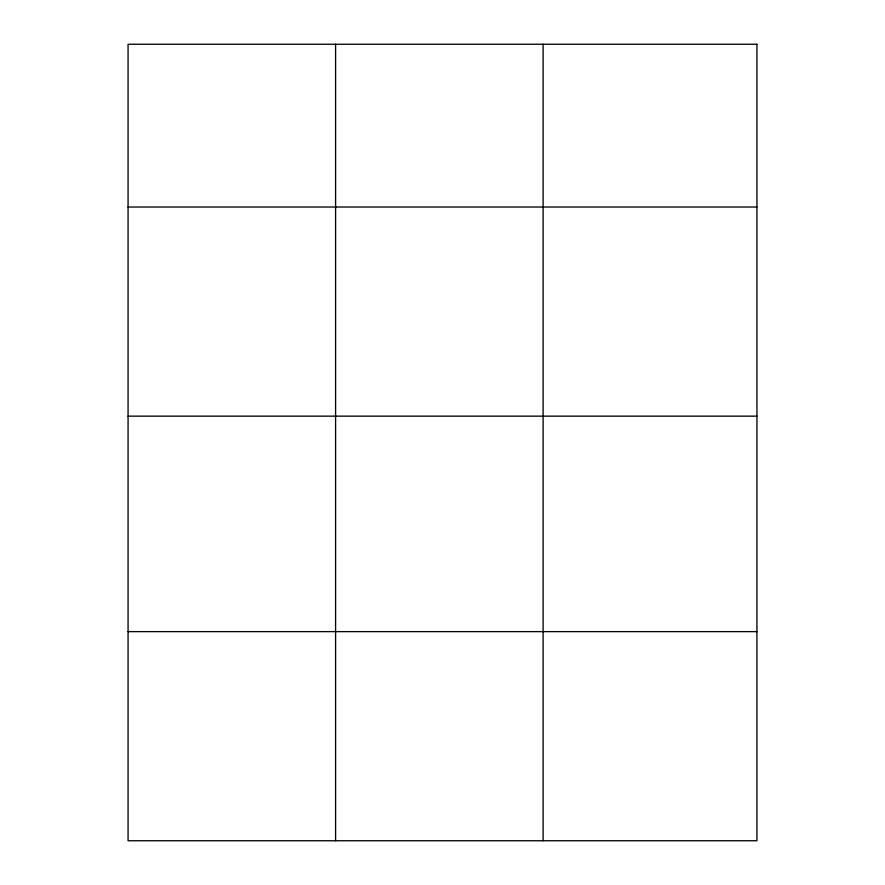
<?xml version="1.0" encoding="UTF-8"?>
<svg xmlns="http://www.w3.org/2000/svg" width="885" height="885" viewBox="0 0 885 885"><rect width="100%" height="100%" fill="white"/><g stroke="black" fill="none" stroke-linecap="round" stroke-linejoin="round"><path stroke-width="1.33" d="M128.071 207.024L756.929 207.024M128.071 416.149L756.929 416.149M128.071 631.625L756.929 631.625M543.113 44.25L543.113 840.75M335.592 44.25L335.592 840.75M756.929 44.25L128.071 44.25L128.071 840.75L756.929 840.75L756.929 44.25"/></g></svg>
